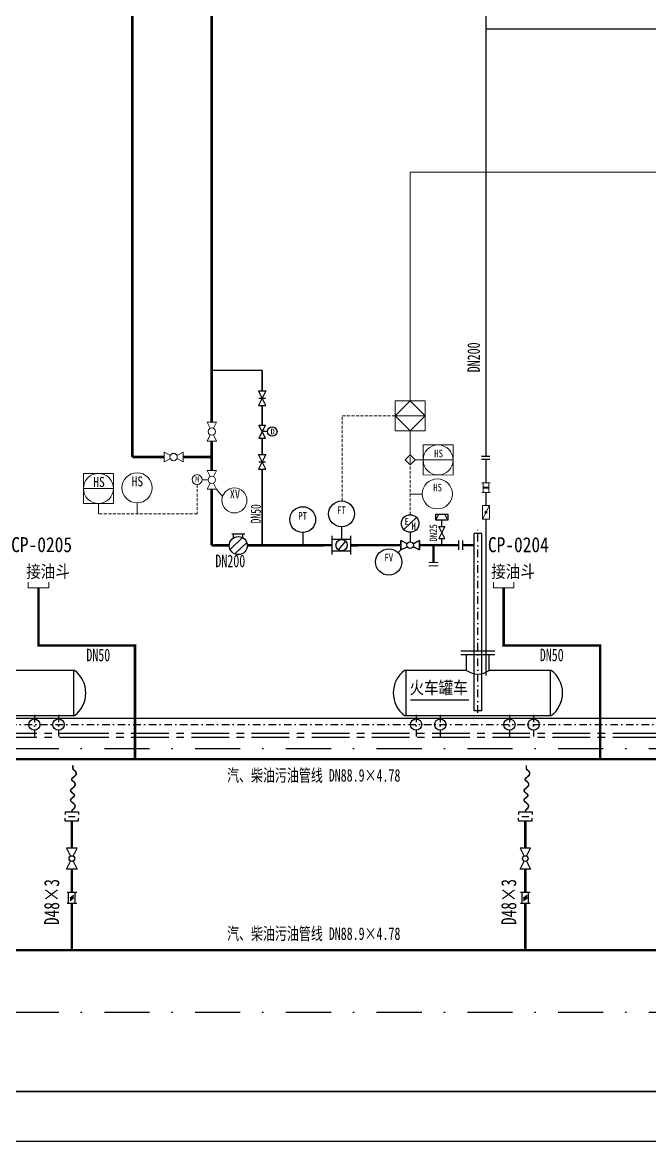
# Model space of a CAD drawing. Header units: millimetres. Extents: x 36820 to 41163, y -3485 to -2358.
# Drawn here: x 38076.7 to 38201.8, y -3073.8 to -2850.8 of the extents above; entities that cross this region are included whole.
import ezdxf
from ezdxf.enums import TextEntityAlignment as Align

# ---------------------------------------------------------------- set-up
doc = ezdxf.new("R2010")
doc.units = ezdxf.units.MM
doc.header["$LTSCALE"] = 6
for name, pattern in [('CENTER', [2, 1.25, -0.25, 0.25, -0.25]), ('DASHDOT', [1, 0.5, -0.25, 0, -0.25]), ('DASHDOT2', [0.5, 0.25, -0.125, 0, -0.125]), ('HIDDEN', [0.375, 0.25, -0.125])]:
    doc.linetypes.add(name, pattern=pattern)
for name, color, linetype in [('bc', 7, 'Continuous'), ('BDWG', 7, 'Continuous'), ('BZC', 7, 'Continuous'), ('DEVICE', 4, 'Continuous'), ('SBC', 6, 'Continuous'), ('阀门', 4, 'Continuous')]:
    doc.layers.add(name, color=color, linetype=linetype)
doc.styles.add('HT', font='simplex.shx', dxfattribs={"width": 0.75})
doc.styles.add('HZ', font='', dxfattribs={"width": 0.8})
doc.styles.add('HZTXT', font='', dxfattribs={"width": 0.8})
doc.styles.get("Standard").update_dxf_attribs({"font": ''})
doc.styles.get('HZ').set_extended_font_data('NSimSun')
doc.styles.get('HZTXT').set_extended_font_data('NSimSun')
doc.styles.get('Standard').set_extended_font_data('NSimSun')
doc.linetypes.add('FENCELINE1', pattern='A,6.35,-2.54,[133,ltypeshp.shx,S=2.54,R=0,X=-2.54,Y=0],-2.54,25.4', length=36.83)

# ---------------------------------------------------------------- blocks, each defined once
blk = doc.blocks.new('16')
at = {"color": 2}
for p, q in [((-3, -1.5), (3, 1.5)), ((-3, 1.5), (-3, -1.5)), ((0, 0), (-3, 1.5)), ((3, 1.5), (3, -1.5)), ((3, -1.5), (0, 0))]:
    blk.add_line(p, q, dxfattribs=at)
blk = doc.blocks.new('F15')
for p, q in [((-2.5, 1.25), (-0.59, 0.3)), ((-2.5, -1.25), (-2.5, 1.25)), ((2.5, 1.25), (0.59, 0.3)), ((2.5, -1.25), (2.5, 1.25)), ((-0.59, -0.3), (-2.5, -1.25)), ((0.59, -0.3), (2.5, -1.25))]:
    blk.add_line(p, q)
blk.add_circle((0, 0), 0.661)

msp = doc.modelspace()

# ---------------------------------------------------------------- hatches: boundary and pattern name
at = {"lineweight": 13}
msp.add_hatch(color=256, dxfattribs=at).paths.add_polyline_path([(38169.085, -2943.392), (38169.205, -2943.392), (38169.205, -2943.632), (38169.085, -2943.632)])

# ---------------------------------------------------------------- linework, layer by layer
for p, q in [((38151.023, -2929.184), (38154.023, -2926.184)), ((38154.023, -2926.184), (38157.023, -2929.184)), ((38157.023, -2929.184), (38151.023, -2929.184)), ((38154.023, -2932.184), (38151.023, -2929.184)), ((38157.023, -2929.184), (38154.023, -2932.184)), ((38155.032, -2937.982), (38156.598, -2937.988)), ((38156.598, -2937.988), (38162.598, -2937.998)), ((38094.858, -2943.671), (38088.858, -2943.671)), ((38169.685, -2943.392), (38168.605, -2943.392)), ((38169.685, -2943.632), (38168.605, -2943.632)), ((38169.085, -2943.632), (38169.085, -2943.392)), ((38169.205, -2943.632), (38169.205, -2943.392)), ((38154.02, -2944.834), (38156.435, -2944.839)), ((38091.858, -2948.752), (38091.858, -2946.671)), ((38099.552, -2948.752), (38099.552, -2946.554))]:
    msp.add_line(p, q, dxfattribs=at)
at = {"linetype": 'HIDDEN', "lineweight": 13, "ltscale": 0.4}
for p, q in [((38140.492, -2946.177), (38140.492, -2929.184)), ((38151.023, -2929.184), (38140.492, -2929.184)), ((38154.023, -2948.914), (38154.023, -2938.974)), ((38111.531, -2942.92), (38111.531, -2948.752)), ((38111.531, -2948.752), (38091.858, -2948.752))]:
    msp.add_line(p, q, dxfattribs=at)
at = {"color": 7, "lineweight": 13}
for p, q in [((38114.126, -2931.694), (38113.515, -2930.471)), ((38113.515, -2930.471), (38114.126, -2931.694)), ((38114.126, -2931.694), (38113.515, -2930.471)), ((38113.515, -2930.471), (38115.39, -2930.471)), ((38115.39, -2930.471), (38113.515, -2930.471)), ((38113.515, -2930.471), (38115.39, -2930.471)), ((38115.39, -2930.471), (38114.779, -2931.694)), ((38114.779, -2931.694), (38115.39, -2930.471)), ((38115.39, -2930.471), (38114.779, -2931.694)), ((38113.515, -2934.221), (38114.126, -2932.999)), ((38114.126, -2932.999), (38113.515, -2934.221)), ((38114.126, -2932.999), (38113.515, -2934.221)), ((38113.515, -2934.221), (38115.39, -2934.221)), ((38115.39, -2934.221), (38113.515, -2934.221)), ((38113.515, -2934.221), (38115.39, -2934.221)), ((38114.779, -2932.999), (38115.39, -2934.221)), ((38115.39, -2934.221), (38114.779, -2932.999)), ((38115.39, -2934.221), (38114.779, -2932.999)), ((38104.975, -2936.475), (38106.198, -2937.086)), ((38106.198, -2937.086), (38104.975, -2936.475)), ((38104.975, -2936.475), (38104.975, -2938.35)), ((38104.975, -2938.35), (38104.975, -2936.475)), ((38104.975, -2936.475), (38104.975, -2938.35)), ((38106.198, -2937.086), (38104.975, -2936.475)), ((38107.503, -2937.086), (38108.725, -2936.475)), ((38108.725, -2936.475), (38107.503, -2937.086)), ((38107.503, -2937.086), (38108.725, -2936.475)), ((38108.725, -2936.475), (38108.725, -2938.35)), ((38108.725, -2938.35), (38108.725, -2936.475)), ((38108.725, -2936.475), (38108.725, -2938.35)), ((38106.198, -2937.739), (38104.975, -2938.35)), ((38104.975, -2938.35), (38106.198, -2937.739)), ((38104.975, -2938.35), (38106.198, -2937.739)), ((38108.725, -2938.35), (38107.503, -2937.739)), ((38107.503, -2937.739), (38108.725, -2938.35)), ((38108.725, -2938.35), (38107.503, -2937.739)), ((38114.126, -2941.292), (38113.515, -2940.07)), ((38113.515, -2940.07), (38114.126, -2941.292)), ((38114.126, -2941.292), (38113.515, -2940.07)), ((38113.515, -2940.07), (38115.39, -2940.07)), ((38115.39, -2940.07), (38113.515, -2940.07)), ((38113.515, -2940.07), (38115.39, -2940.07)), ((38115.39, -2940.07), (38114.779, -2941.292)), ((38114.779, -2941.292), (38115.39, -2940.07)), ((38115.39, -2940.07), (38114.779, -2941.292)), ((38112.589, -2941.945), (38113.72, -2941.945)), ((38113.515, -2943.82), (38114.126, -2942.598)), ((38114.126, -2942.598), (38113.515, -2943.82)), ((38114.126, -2942.598), (38113.515, -2943.82)), ((38114.779, -2942.598), (38115.39, -2943.82)), ((38115.39, -2943.82), (38114.779, -2942.598)), ((38115.39, -2943.82), (38114.779, -2942.598)), ((38168.335, -2942.567), (38169.955, -2942.567)), ((38168.605, -2942.567), (38168.605, -2944.457)), ((38169.685, -2942.567), (38169.685, -2944.457)), ((38113.515, -2943.82), (38115.39, -2943.82)), ((38115.39, -2943.82), (38113.515, -2943.82)), ((38113.515, -2943.82), (38115.39, -2943.82)), ((38169.955, -2944.457), (38168.335, -2944.457)), ((38157.738, -2958.457), (38159.613, -2958.457)), ((38159.613, -2958.457), (38157.738, -2958.457)), ((38157.738, -2958.457), (38159.613, -2958.457)), ((38157.738, -2959.11), (38159.613, -2959.11)), ((38159.613, -2959.11), (38157.738, -2959.11)), ((38157.738, -2959.11), (38159.613, -2959.11))]:
    msp.add_line(p, q, dxfattribs=at)
at = {"lineweight": -3}
for p, q in [((38125.14, -2933.641), (38123.846, -2931.052)), ((38125.14, -2931.052), (38123.846, -2933.641)), ((38123.846, -2931.052), (38125.14, -2931.052)), ((38125.578, -2932.346), (38124.493, -2932.346)), ((38123.846, -2933.641), (38125.14, -2933.641))]:
    msp.add_line(p, q, dxfattribs=at)
for p, q in [((38169.939, -2937.331), (38168.268, -2937.331)), ((38169.939, -2937.331), (38168.268, -2937.331)), ((38169.939, -2937.931), (38168.268, -2937.931)), ((38169.939, -2937.931), (38168.268, -2937.931)), ((38159.13, -2948.767), (38161.526, -2948.767)), ((38159.13, -2950.02), (38159.13, -2948.767)), ((38161.526, -2950.02), (38159.13, -2950.02)), ((38159.159, -2950.02), (38159.724, -2948.787)), ((38160.328, -2951.243), (38160.328, -2950.02)), ((38161.526, -2950.02), (38160.922, -2948.787)), ((38161.526, -2948.767), (38161.526, -2950.02)), ((38166.784, -2987.976), (38166.784, -2952.63)), ((38168.284, -2952.63), (38166.784, -2952.63)), ((38168.284, -2987.976), (38168.284, -2952.63)), ((38160.328, -2954.983), (38160.328, -2953.643)), ((38165.284, -2979.926), (38165.284, -2976.842)), ((38169.784, -2979.926), (38169.784, -2976.842)), ((38168.284, -2987.976), (38166.784, -2987.976))]:
    msp.add_line(p, q)
at = {"color": 7, "lineweight": -3}
msp.add_line((38152.762, -2951.847), (38155.284, -2949.484), dxfattribs=at)
at = {"color": 7}
for p, q in [((38132.59, -2952.462), (38132.59, -2955)), ((38140.342, -2951.328), (38140.342, -2953.865)), ((38154.023, -2952.417), (38154.023, -2954.339)), ((38152.148, -2954.05), (38152.148, -2955.925)), ((38152.148, -2955.925), (38152.148, -2954.05)), ((38152.148, -2954.05), (38152.148, -2955.925)), ((38153.444, -2954.697), (38152.148, -2954.05)), ((38154.603, -2954.697), (38155.898, -2954.05)), ((38154.676, -2954.661), (38155.898, -2954.05)), ((38155.898, -2954.05), (38154.676, -2954.661)), ((38155.898, -2954.05), (38155.898, -2955.925)), ((38155.898, -2955.925), (38155.898, -2954.05)), ((38155.898, -2954.05), (38155.898, -2955.925)), ((38163.684, -2954.05), (38163.684, -2955.925)), ((38164.446, -2954.05), (38164.446, -2955.925)), ((38152.148, -2955.925), (38153.444, -2955.277)), ((38155.898, -2955.925), (38154.603, -2955.277)), ((38155.898, -2955.925), (38154.676, -2955.314)), ((38154.676, -2955.314), (38155.898, -2955.925)), ((38085.199, -3008.126), (38087.899, -3008.126)), ((38175.635, -3008.126), (38178.335, -3008.126)), ((38085.199, -3009.926), (38087.899, -3009.926)), ((38085.874, -3009.026), (38087.224, -3009.026)), ((38175.635, -3009.926), (38178.335, -3009.926)), ((38176.31, -3009.026), (38177.66, -3009.026)), ((38085.585, -3024.139), (38087.513, -3024.139)), ((38085.906, -3026.389), (38085.906, -3024.139)), ((38086.203, -3025.239), (38086.913, -3024.699)), ((38086.203, -3025.509), (38086.913, -3024.969)), ((38086.203, -3025.779), (38086.913, -3025.239)), ((38087.192, -3026.389), (38087.192, -3024.139)), ((38176.02, -3024.139), (38177.949, -3024.139)), ((38176.342, -3026.389), (38176.342, -3024.139)), ((38176.639, -3025.239), (38177.349, -3024.699)), ((38176.639, -3025.509), (38177.349, -3024.969)), ((38176.639, -3025.779), (38177.349, -3025.239)), ((38177.628, -3026.389), (38177.628, -3024.139)), ((38087.513, -3026.389), (38085.585, -3026.389)), ((38177.949, -3026.389), (38176.02, -3026.389))]:
    msp.add_line(p, q, dxfattribs=at)
at = {"linetype": 'DASHDOT2'}
for p, q in [((38167.534, -2988.357), (38167.534, -2951.718)), ((38079.071, -2988.756), (38079.071, -2993.115)), ((38083.893, -2988.756), (38083.893, -2993.115)), ((38155.195, -2988.755), (38155.195, -2993.115)), ((38160.017, -2988.755), (38160.017, -2993.115)), ((38173.814, -2988.755), (38173.814, -2993.115)), ((38178.636, -2988.755), (38178.636, -2993.115)), ((37968.606, -2990.725), (38086.411, -2990.725)), ((38086.411, -2990.725), (38110.267, -2990.724)), ((38110.267, -2990.724), (38223.368, -2990.724))]:
    msp.add_line(p, q, dxfattribs=at)
at = {"color": 6}
for p, q in [((38120.617, -2953.472), (38118.116, -2955.809)), ((38118.483, -2952.721), (38121.048, -2952.721)), ((38118.819, -2953.504), (38118.819, -2952.721)), ((38121.442, -2954.445), (38119.031, -2956.698)), ((38120.673, -2953.504), (38120.673, -2952.721))]:
    msp.add_line(p, q, dxfattribs=at)
at = {"color": 5, "lineweight": 13, "ltscale": 2}
for p, q in [((38077.868, -2962.359), (38077.868, -2963.484)), ((38077.868, -2963.484), (38081.955, -2963.484)), ((38079.912, -2963.484), (38079.912, -2974.97)), ((38081.955, -2963.484), (38081.955, -2962.359)), ((38170.609, -2962.358), (38170.609, -2963.483)), ((38170.609, -2963.483), (38174.696, -2963.483)), ((38172.653, -2963.483), (38172.653, -2974.97)), ((38174.696, -2963.483), (38174.696, -2962.358))]:
    msp.add_line(p, q, dxfattribs=at)
at = {"color": 5, "lineweight": 13, "ltscale": 3}
msp.add_line((38172.653, -2974.97), (38192.071, -2974.97), dxfattribs=at)
at = {"linetype": 'DASHDOT', "ltscale": 3}
for p, q in [((37676.739, -2995.483), (38540.176, -2995.483)), ((37676.739, -3047.995), (38540.176, -3047.995))]:
    msp.add_line(p, q, dxfattribs=at)
at = {"ltscale": 100}
for p, q in [((38085.199, -3008.126), (38085.199, -3008.674)), ((38087.899, -3008.126), (38087.899, -3008.674)), ((38175.635, -3008.126), (38175.635, -3008.674)), ((38178.335, -3008.126), (38178.335, -3008.674)), ((38085.199, -3009.926), (38085.199, -3009.378)), ((38087.899, -3009.926), (38087.899, -3009.378)), ((38175.635, -3009.926), (38175.635, -3009.378)), ((38178.335, -3009.926), (38178.335, -3009.378))]:
    msp.add_line(p, q, dxfattribs=at)
at = {"color": 6, "const_width": 0.5}
for points in [[(38098.607, -2937.413), (38098.606, -2768.194)], [(38104.975, -2937.413), (38098.607, -2937.413)], [(38114.453, -2937.413), (38108.725, -2937.413)]]:
    msp.add_lwpolyline(points, dxfattribs=at)
at = {"color": 200, "lineweight": 13, "const_width": 0.3}
for points in [[(38169.145, -2937.331), (38169.145, -2804.758)], [(38169.145, -2852.12), (38228.819, -2852.12)], [(38169.145, -2942.567), (38169.145, -2937.931)], [(38169.145, -2944.459), (38169.145, -2947.06)], [(38169.145, -2980.958), (38169.145, -2949.764)]]:
    msp.add_lwpolyline(points, dxfattribs=at)
at = {"lineweight": 13}
for points in [[(38151.023, -2932.184), (38157.023, -2932.184), (38157.023, -2926.184), (38151.023, -2926.184)], [(38153.03, -2937.981), (38154.03, -2936.981), (38155.03, -2937.981), (38154.03, -2938.981)], [(38156.593, -2940.988), (38162.593, -2940.998), (38162.604, -2934.998), (38156.604, -2934.988)], [(38094.858, -2946.671), (38094.858, -2940.671), (38088.858, -2940.671), (38088.858, -2946.671)]]:
    msp.add_lwpolyline(points, close=True, dxfattribs=at)
at = {"lineweight": 13, "const_width": 0.3}
msp.add_lwpolyline([(38169.295, -2948.412, 1), (38168.995, -2948.412, 1)], format="xyb", close=True, dxfattribs=at)
at = {"color": 150, "const_width": 0.5}
msp.add_lwpolyline([(38158.675, -2954.985), (38158.675, -2958.457)], dxfattribs=at)
at = {"color": 7, "const_width": 0.25}
msp.add_lwpolyline([(38165.759, -2985.844), (38154.071, -2985.844)], dxfattribs=at)
at = {"color": 0}
for points in [[(38086.549, -3008.126, 0.316, 0.3, -0.0379426), (38086.543, -3008.05, 0.3, 0.3, 0), (38086.543, -3008.059, 0.3, 0.3, -0.2365615), (38086.744, -3007.658, 0.3, 0.3, 0), (38086.738, -3007.663, 0.3, 0.3, 0.0310381), (38086.927, -3007.503, 0.3, 0.3, 0.1086408), (38087.165, -3007.145, 0.3, 0.3, 0.2061202), (38087.152, -3006.75, 0.3, 0.3, 0), (38087.147, -3006.741, 0.3, 0.3, 0.0765131), (38087.062, -3006.614, 0.3, 0.3, 0), (38086.939, -3006.482, 0.3, 0.3, 0.0323966), (38086.892, -3006.437, 0.3, 0.3, 0), (38086.687, -3006.266, 0.3, 0.3, 0.0016007), (38086.685, -3006.264, 0.3, 0.3, 0), (38086.502, -3006.114, 0.3, 0.3, -0.0384067), (38086.447, -3006.06, 0.3, 0.3, 0), (38086.407, -3006.016, 0.3, 0.3, -0.1193037), (38086.296, -3005.808, 0.3, 0.3, 0), (38086.301, -3005.83, 0.3, 0.3, -0.1493723), (38086.306, -3005.713, 0.3, 0.3, 0), (38086.326, -3005.657, 0.3, 0.3, -0.0888694), (38086.361, -3005.596, 0.3, 0.3, 0), (38086.445, -3005.494, 0.3, 0.3, -0.0400206), (38086.467, -3005.471, 0.3, 0.3, 0), (38086.608, -3005.349, 0.3, 0.3, -0.0126876), (38086.615, -3005.343, 0.3, 0.3, 0), (38086.777, -3005.216, 0.3, 0.3, 0.0086193), (38086.782, -3005.212, 0.3, 0.3, 0), (38086.921, -3005.094, 0.3, 0.3, 0.0377728), (38086.943, -3005.073, 0.3, 0.3, 0), (38087.018, -3004.987, 0.3, 0.3, 0.2452653), (38087.062, -3004.807, 0.3, 0.3, 0.1384576), (38086.927, -3004.571, 0.3, 0.3, 0.0179216), (38086.917, -3004.562, 0.3, 0.3, 0), (38086.782, -3004.447, 0.3, 0.3, 0.0085446), (38086.777, -3004.443, 0.3, 0.3, 0), (38086.615, -3004.314, 0.3, 0.3, -0.0125773), (38086.608, -3004.308, 0.3, 0.3, 0), (38086.467, -3004.184, 0.3, 0.3, -0.0396681), (38086.445, -3004.161, 0.3, 0.3, 0), (38086.361, -3004.059, 0.3, 0.3, -0.0882057), (38086.326, -3003.998, 0.3, 0.3, 0), (38086.306, -3003.941, 0.3, 0.3, -0.149265), (38086.301, -3003.825, 0.3, 0.3, 0), (38086.314, -3003.776, 0.3, 0.3, -0.1201032), (38086.359, -3003.693, 0.3, 0.3, 0), (38086.462, -3003.578, 0.3, 0.3, -0.0384216), (38086.484, -3003.557, 0.3, 0.3, 0), (38086.686, -3003.392, 0.3, 0.3, 0.002187), (38086.687, -3003.391, 0.3, 0.3, 0), (38086.907, -3003.208, 0.3, 0.3, 0.0334294), (38086.926, -3003.19, 0.3, 0.3, 0), (38087.093, -3003.009, 0.3, 0.3, 0.0773653), (38087.128, -3002.957, 0.3, 0.3, 0), (38087.204, -3002.793, 0.3, 0.3, 0.1311695), (38087.222, -3002.691, 0.3, 0.3, 0), (38087.207, -3002.523, 0.3, 0.3, 0.1280529), (38087.173, -3002.428, 0.3, 0.3, 0), (38087.009, -3002.186, 0.3, 0.3, 0.0773053), (38086.967, -3002.141, 0.3, 0.3, 0), (38086.649, -3001.891, 0.3, 0.3, -0.1426026), (38086.486, -3001.664, 0.3, 0.3, 0), (38086.515, -3001.744, 0.3, 0.3, -0.149265), (38086.51, -3001.627, 0.3, 0.3, 0), (38086.522, -3001.579, 0.3, 0.3, -0.1201032), (38086.567, -3001.496, 0.3, 0.3, 0), (38086.67, -3001.381, 0.3, 0.3, -0.0384216), (38086.692, -3001.36, 0.3, 0.3, 0), (38086.894, -3001.195, 0.3, 0.3, 0.002187), (38086.895, -3001.194, 0.3, 0.3, 0), (38087.115, -3001.011, 0.3, 0.3, 0.0334294), (38087.135, -3000.993, 0.3, 0.3, 0), (38087.302, -3000.812, 0.3, 0.3, 0.0773653), (38087.336, -3000.76, 0.3, 0.3, 0), (38087.412, -3000.596, 0.3, 0.3, 0.1311695), (38087.43, -3000.494, 0.3, 0.3, 0), (38087.416, -3000.326, 0.3, 0.3, 0.1280529), (38087.382, -3000.231, 0.3, 0.3, 0), (38087.218, -2999.989, 0.3, 0.3, 0.0773053), (38087.176, -2999.944, 0.3, 0.3, 0), (38086.943, -2999.761, 0.3, 0.3, -0.230172), (38086.752, -2999.368, 0.3, 0.3, 0), (38086.752, -2998.843, 0.3, 0.3, 0)], [(38176.985, -3008.126, 0.316, 0.3, -0.0379426), (38176.979, -3008.05, 0.3, 0.3, 0), (38176.979, -3008.059, 0.3, 0.3, -0.2365615), (38177.18, -3007.658, 0.3, 0.3, 0), (38177.173, -3007.663, 0.3, 0.3, 0.0310381), (38177.363, -3007.503, 0.3, 0.3, 0.1086408), (38177.601, -3007.145, 0.3, 0.3, 0.2061202), (38177.587, -3006.75, 0.3, 0.3, 0), (38177.583, -3006.741, 0.3, 0.3, 0.0765131), (38177.498, -3006.614, 0.3, 0.3, 0), (38177.375, -3006.482, 0.3, 0.3, 0.0323966), (38177.328, -3006.437, 0.3, 0.3, 0), (38177.123, -3006.266, 0.3, 0.3, 0.0016007), (38177.121, -3006.264, 0.3, 0.3, 0), (38176.937, -3006.114, 0.3, 0.3, -0.0384067), (38176.882, -3006.06, 0.3, 0.3, 0), (38176.842, -3006.016, 0.3, 0.3, -0.1193037), (38176.731, -3005.808, 0.3, 0.3, 0), (38176.737, -3005.83, 0.3, 0.3, -0.1493723), (38176.742, -3005.713, 0.3, 0.3, 0), (38176.762, -3005.657, 0.3, 0.3, -0.0888694), (38176.796, -3005.596, 0.3, 0.3, 0), (38176.881, -3005.494, 0.3, 0.3, -0.0400206), (38176.903, -3005.471, 0.3, 0.3, 0), (38177.043, -3005.349, 0.3, 0.3, -0.0126876), (38177.051, -3005.343, 0.3, 0.3, 0), (38177.212, -3005.216, 0.3, 0.3, 0.0086193), (38177.218, -3005.212, 0.3, 0.3, 0), (38177.357, -3005.094, 0.3, 0.3, 0.0377728), (38177.378, -3005.073, 0.3, 0.3, 0), (38177.454, -3004.987, 0.3, 0.3, 0.2452653), (38177.497, -3004.807, 0.3, 0.3, 0.1384576), (38177.363, -3004.571, 0.3, 0.3, 0.0179216), (38177.352, -3004.562, 0.3, 0.3, 0), (38177.218, -3004.447, 0.3, 0.3, 0.0085446), (38177.212, -3004.443, 0.3, 0.3, 0), (38177.051, -3004.314, 0.3, 0.3, -0.0125773), (38177.043, -3004.308, 0.3, 0.3, 0), (38176.903, -3004.184, 0.3, 0.3, -0.0396681), (38176.881, -3004.161, 0.3, 0.3, 0), (38176.796, -3004.059, 0.3, 0.3, -0.0882057), (38176.762, -3003.998, 0.3, 0.3, 0), (38176.742, -3003.941, 0.3, 0.3, -0.149265), (38176.737, -3003.825, 0.3, 0.3, 0), (38176.749, -3003.776, 0.3, 0.3, -0.1201032), (38176.794, -3003.693, 0.3, 0.3, 0), (38176.898, -3003.578, 0.3, 0.3, -0.0384216), (38176.92, -3003.557, 0.3, 0.3, 0), (38177.121, -3003.392, 0.3, 0.3, 0.002187), (38177.123, -3003.391, 0.3, 0.3, 0), (38177.343, -3003.208, 0.3, 0.3, 0.0334294), (38177.362, -3003.19, 0.3, 0.3, 0), (38177.529, -3003.009, 0.3, 0.3, 0.0773653), (38177.563, -3002.957, 0.3, 0.3, 0), (38177.64, -3002.793, 0.3, 0.3, 0.1311695), (38177.658, -3002.691, 0.3, 0.3, 0), (38177.643, -3002.523, 0.3, 0.3, 0.1280529), (38177.609, -3002.428, 0.3, 0.3, 0), (38177.445, -3002.186, 0.3, 0.3, 0.0773053), (38177.403, -3002.141, 0.3, 0.3, 0), (38177.085, -3001.891, 0.3, 0.3, -0.1426026), (38176.922, -3001.664, 0.3, 0.3, 0), (38176.95, -3001.744, 0.3, 0.3, -0.149265), (38176.945, -3001.627, 0.3, 0.3, 0), (38176.958, -3001.579, 0.3, 0.3, -0.1201032), (38177.003, -3001.496, 0.3, 0.3, 0), (38177.106, -3001.381, 0.3, 0.3, -0.0384216), (38177.128, -3001.36, 0.3, 0.3, 0), (38177.33, -3001.195, 0.3, 0.3, 0.002187), (38177.331, -3001.194, 0.3, 0.3, 0), (38177.551, -3001.011, 0.3, 0.3, 0.0334294), (38177.57, -3000.993, 0.3, 0.3, 0), (38177.737, -3000.812, 0.3, 0.3, 0.0773653), (38177.772, -3000.76, 0.3, 0.3, 0), (38177.848, -3000.596, 0.3, 0.3, 0.1311695), (38177.866, -3000.494, 0.3, 0.3, 0), (38177.851, -3000.326, 0.3, 0.3, 0.1280529), (38177.818, -3000.231, 0.3, 0.3, 0), (38177.654, -2999.989, 0.3, 0.3, 0.0773053), (38177.612, -2999.944, 0.3, 0.3, 0), (38177.379, -2999.761, 0.3, 0.3, -0.230172), (38177.187, -2999.368, 0.3, 0.3, 0), (38177.187, -2998.843, 0.3, 0.3, 0)]]:
    msp.add_lwpolyline(points, format="xyseb", dxfattribs=at)
at = {"lineweight": 13}
for centre, radius in [((38114.453, -2932.346), 0.73), ((38106.85, -2937.413), 0.73), ((38159.598, -2937.993), 3), ((38091.858, -2943.671), 3), ((38099.552, -2943.554), 3), ((38111.531, -2941.92), 1), ((38114.453, -2941.945), 0.73), ((38118.977, -2946.059), 2.5), ((38159.434, -2944.757), 3)]:
    msp.add_circle(centre, radius, dxfattribs=at)
at = {"lineweight": -3}
msp.add_circle((38126.523, -2932.346), 0.944, dxfattribs=at)
for centre, radius in [((38132.59, -2949.885), 2.577), ((38140.342, -2948.75), 2.577), ((38149.744, -2958.325), 2.625), ((38079.071, -2990.725), 1.125), ((38083.893, -2990.725), 1.125), ((38155.195, -2990.724), 1.125), ((38160.017, -2990.724), 1.125), ((38173.814, -2990.724), 1.125), ((38178.636, -2990.724), 1.125)]:
    msp.add_circle(centre, radius)
at = {"color": 7, "lineweight": -3}
msp.add_circle((38154.023, -2950.666), 1.752, dxfattribs=at)
at = {"color": 6}
msp.add_circle((38119.746, -2955.047), 1.799, dxfattribs=at)
msp.add_arc((38167.534, -2976.831), 3.826, 233.9844, 306.0156)
at = {"layer": 'bc', "color": 0, "linetype": 'Continuous', "lineweight": 13, "ltscale": 0.13}
msp.add_line((38115.39, -2943.82), (38116.596, -2945.299), dxfattribs=at)
at = {"layer": 'bc', "color": 0, "linetype": 'Continuous', "ltscale": 0.13}
msp.add_line((38152.148, -2955.925), (38151.602, -2956.47), dxfattribs=at)
at = {"layer": 'bc', "color": 2, "linetype": 'Continuous', "ltscale": 0.13}
msp.add_lwpolyline([(37472.334, -2479.821), (38802.086, -2479.821), (38802.086, -3073.821), (37472.334, -3073.821)], close=True, dxfattribs=at)
msp.add_lwpolyline([(37472.334, -2479.821), (38802.086, -2479.821), (38802.086, -3073.821), (37472.334, -3073.821)], close=True, dxfattribs=at)
msp.add_lwpolyline([(37472.334, -2479.821), (38802.086, -2479.821), (38802.086, -3073.821), (37472.334, -3073.821)], close=True, dxfattribs=at)
at = {"layer": 'bc', "color": 2, "linetype": 'Continuous', "ltscale": 0.13, "const_width": 0.3}
msp.add_lwpolyline([(37497.334, -2489.821), (38792.086, -2489.821), (38792.086, -3063.821), (37497.334, -3063.821)], close=True, dxfattribs=at)
msp.add_lwpolyline([(37497.334, -2489.821), (38792.086, -2489.821), (38792.086, -3063.821), (37497.334, -3063.821)], close=True, dxfattribs=at)
msp.add_lwpolyline([(37497.334, -2489.821), (38792.086, -2489.821), (38792.086, -3063.821), (37497.334, -3063.821)], close=True, dxfattribs=at)
at = {"layer": 'bc', "color": 0, "linetype": 'Continuous', "ltscale": 0.13}
msp.add_circle((38154.023, -2954.987), 0.648, dxfattribs=at)
at = {"layer": 'BDWG', "color": 7}
for p, q in [((38170.909, -2976.092), (38164.159, -2976.092)), ((38170.909, -2976.842), (38164.159, -2976.842)), ((38087.084, -2979.927), (38074.709, -2979.927)), ((38086.859, -2979.927), (38086.859, -2988.927)), ((38165.284, -2979.926), (38152.909, -2979.926)), ((38153.134, -2979.926), (38153.134, -2988.926)), ((38182.159, -2979.926), (38169.784, -2979.926)), ((38181.934, -2979.926), (38181.934, -2988.926)), ((37856.091, -2989.439), (38086.411, -2989.439)), ((38057.834, -2988.927), (38087.084, -2988.927)), ((38086.411, -2989.439), (38197.59, -2989.439)), ((38152.909, -2988.926), (38182.159, -2988.926)), ((38197.59, -2989.439), (38338.072, -2989.439))]:
    msp.add_line(p, q, dxfattribs=at)
at = {"layer": 'BDWG', "color": 7, "linetype": 'CENTER'}
for p, q in [((37856.091, -2992.415), (38086.411, -2992.415)), ((38086.411, -2992.415), (38197.59, -2992.415)), ((38197.59, -2992.415), (38338.072, -2992.415)), ((37856.091, -2993.259), (38086.411, -2993.259)), ((38086.411, -2993.259), (38197.59, -2993.259)), ((38197.59, -2993.259), (38338.072, -2993.259))]:
    msp.add_line(p, q, dxfattribs=at)
at = {"layer": 'BDWG', "color": 7}
msp.add_lwpolyline([(38152.909, -2979.926, 0.5), (38152.909, -2988.926, 0.5)], format="xyb", dxfattribs=at)
for centre in [(38083.709, -2984.427), (38178.784, -2984.426)]:
    msp.add_arc(centre, 5.625, 306.86996, 53.13004, dxfattribs=at)
at = {"layer": 'BZC', "linetype": 'FENCELINE1', "lineweight": 13, "ltscale": 0.02}
for p in [(38154.016, -2926.184), (38270.769, -2880.631)]:
    msp.add_line(p, (38154.016, -2880.631), dxfattribs=at)
at = {"layer": 'BZC', "linetype": 'FENCELINE1', "lineweight": 13, "ltscale": 0.01}
msp.add_line((38154.023, -2936.988), (38154.023, -2932.184), dxfattribs=at)
at = {"layer": 'BZC', "linetype": 'HIDDEN', "lineweight": 13}
msp.add_line((38112.531, -2941.945), (38113.72, -2941.945), dxfattribs=at)
at = {"layer": 'BZC', "color": 0, "lineweight": 13}
for p, q in [((38169.821, -2947.06), (38168.469, -2949.764)), ((38168.469, -2947.06), (38169.821, -2947.06)), ((38168.469, -2947.06), (38168.469, -2949.764)), ((38169.821, -2947.06), (38169.821, -2949.764)), ((38168.469, -2949.764), (38169.821, -2949.764))]:
    msp.add_line(p, q, dxfattribs=at)
at = {"layer": 'BZC', "linetype": 'HIDDEN'}
msp.add_line((38154.023, -2952.417), (38154.023, -2954.254), dxfattribs=at)
at = {"layer": 'BZC', "color": 7}
for p, q in [((38138.467, -2956.863), (38138.467, -2953.113)), ((38142.217, -2953.863), (38138.467, -2953.863)), ((38141.127, -2954.182), (38139.666, -2955.887)), ((38142.217, -2956.863), (38142.217, -2953.113)), ((38138.467, -2956.113), (38142.217, -2956.113))]:
    msp.add_line(p, q, dxfattribs=at)
at = {"layer": 'BZC', "color": 230, "const_width": 0.5}
for points in [[(38114.453, -2804.758), (38114.453, -2930.471)], [(38114.453, -2934.221), (38114.453, -2940.07)], [(38114.453, -2943.82), (38114.453, -2954.991)]]:
    msp.add_lwpolyline(points, dxfattribs=at)
at = {"layer": 'BZC', "color": 30, "const_width": 0.5}
for points in [[(38114.453, -2955.027), (38117.947, -2955.022)], [(38121.546, -2955.022), (38138.467, -2954.988)], [(38142.217, -2954.992), (38152.148, -2954.988)], [(38155.898, -2954.986), (38163.684, -2954.981)], [(38164.446, -2954.981), (38166.784, -2954.979)]]:
    msp.add_lwpolyline(points, dxfattribs=at)
at = {"layer": 'BZC', "color": 7}
msp.add_lwpolyline([(38141.127, -2954.182, 0, 0.3, 0), (38140.522, -2954.888, 0.3, 0.3, 0)], format="xyseb", dxfattribs=at)
at = {"layer": 'BZC', "const_width": 0.5}
for points in [[(38099.159, -2997.614), (38099.159, -2974.97), (38079.912, -2974.97), (38079.912, -2963.484)], [(38191.9, -2997.614), (38191.9, -2974.97), (38172.653, -2974.97), (38172.653, -2963.484)], [(38523.401, -2997.614), (37743.63, -2997.614)], [(38086.549, -3015.32), (38086.549, -3009.926)], [(38176.985, -3015.32), (38176.985, -3009.926)], [(38086.549, -3024.139), (38086.549, -3019.52)], [(38176.985, -3024.139), (38176.985, -3019.52)], [(38086.549, -3035.674), (38086.549, -3026.389)], [(38176.985, -3035.674), (38176.985, -3026.389)], [(37751.902, -3035.674), (38508.314, -3035.674)]]:
    msp.add_lwpolyline(points, dxfattribs=at)
at = {"layer": 'BZC', "color": 7}
msp.add_circle((38140.342, -2954.981), 1.125, dxfattribs=at)
at = {"layer": 'SBC', "color": 230, "ltscale": 2}
for p, q in [((38125.241, -2924.229), (38123.778, -2927.156)), ((38125.241, -2927.156), (38123.778, -2924.229)), ((38123.778, -2924.229), (38125.241, -2924.229)), ((38125.173, -2925.725), (38123.861, -2925.725)), ((38125.225, -2936.914), (38123.762, -2939.841)), ((38125.225, -2939.841), (38123.762, -2936.914)), ((38123.762, -2936.914), (38125.225, -2936.914)), ((38125.157, -2938.41), (38123.845, -2938.41))]:
    msp.add_line(p, q, dxfattribs=at)
at = {"layer": 'SBC', "color": 230}
for p, q in [((38123.778, -2927.156), (38125.241, -2927.156)), ((38123.762, -2939.841), (38125.225, -2939.841))]:
    msp.add_line(p, q, dxfattribs=at)
at = {"layer": 'SBC', "color": 230, "ltscale": 2, "const_width": 0.3}
for points in [[(38124.509, -2920.129), (38114.453, -2920.129)], [(38124.509, -2920.129), (38124.509, -2924.229)], [(38124.493, -2927.156), (38124.493, -2931.052)], [(38124.493, -2933.641), (38124.493, -2936.914)], [(38124.493, -2939.841), (38124.493, -2955.021)]]:
    msp.add_lwpolyline(points, dxfattribs=at)

# ---------------------------------------------------------------- block references
at = {"layer": 'BZC', "xscale": 0.8400000035762787, "yscale": 0.8400000035762787, "zscale": 0.84, "rotation": 90}
for p in [(38086.549, -3017.42), (38176.985, -3017.42)]:
    msp.add_blockref('F15', p, dxfattribs=at)
at = {"layer": '阀门', "xscale": 0.4000000000000909, "yscale": 0.4000000000000909, "zscale": 0.4, "rotation": 90}
msp.add_blockref('16', (38160.328, -2952.443), dxfattribs=at)

# ---------------------------------------------------------------- texts
at = {"lineweight": -3}
msp.add_text('D', height=1.176, dxfattribs=at).set_placement((38126.199, -2932.912))
at = {"style": 'HZTXT', "width": 0.85}
for s, p in [('HS', (38158.832, -2937.461)), ('HS', (38158.627, -2944.245)), ('FT', (38139.456, -2948.754)), ('PT', (38131.705, -2949.889))]:
    msp.add_text(s, height=1.5, dxfattribs=at).set_placement(p)
at = {"lineweight": -3, "style": 'HT', "width": 0.75}
msp.add_text('I', height=1.25, rotation=180, dxfattribs=at).set_placement((38154.045, -2938.011), align=Align.MIDDLE)
at = {"lineweight": -3}
msp.add_text('M', height=1.2, rotation=359.78537, dxfattribs=at).set_placement((38111.123, -2942.482))
at = {"color": 154, "style": 'HZTXT', "width": 0.7}
msp.add_text('DN50', height=2, rotation=90.03478, dxfattribs=at).set_placement((38124.241, -2950.626))
at = {"lineweight": -3, "style": 'HZTXT', "width": 0.8}
for s, p in [('E', (38153.339, -2950.26)), ('H', (38154.724, -2951.161))]:
    msp.add_text(s, height=1.4, dxfattribs=at).set_placement(p, align=Align.MIDDLE)
at = {"lineweight": 13, "style": 'HZTXT', "width": 0.85}
msp.add_text('DN25', height=1.5, rotation=90, dxfattribs=at).set_placement((38159.384, -2954.271))
at = {"lineweight": 13, "style": 'HZ', "width": 0.85}
for s, height, p in [('CP-0205', 3, (38074.456, -2956.37)), ('接油斗', 2.5, (38077.451, -2961.473)), ('接油斗', 2.5, (38170.192, -2961.472))]:
    msp.add_text(s, height=height, dxfattribs=at).set_placement(p)
at = {"lineweight": -3, "style": 'HZ', "width": 0.85}
msp.add_text('CP-0204', height=3, dxfattribs=at).set_placement((38169.531, -2956.384))
at = {"style": 'HZTXT', "width": 0.85}
msp.add_text('FV', height=1.5, dxfattribs=at).set_placement((38149.76, -2957.426), align=Align.MIDDLE)
at = {"lineweight": 13, "style": 'HZ', "width": 0.85}
msp.add_text('火车罐车', height=2.5, dxfattribs=at).set_placement((38159.704, -2983.315), align=Align.MIDDLE)
at = {"color": 30, "style": 'HZTXT', "width": 0.75}
for p in [(38084.018, -3030.682), (38175.171, -3030.682)]:
    msp.add_text('D48×3', height=3, rotation=89.96522, dxfattribs=at).set_placement(p)
at = {"layer": 'BZC', "color": 0, "style": 'HZTXT', "width": 0.7}
for s, rotation, p in [('DN200', 89.96522, (38167.931, -2920.527)), ('DN200', 359.96522, (38115.176, -2959.365)), ('DN50', 359.96522, (38089.442, -2978.097)), ('DN50', 359.96522, (38179.878, -2978.096)), ('汽、柴油污油管线 DN88.9×4.78', 359.96522, (38117.506, -3002.077)), ('汽、柴油污油管线 DN88.9×4.78', 359.96522, (38117.506, -3033.615))]:
    msp.add_text(s, height=2.5, rotation=rotation, dxfattribs=at).set_placement(p)
at = {"layer": 'DEVICE', "color": 0, "lineweight": 13, "width": 0.85}
for p in [(38090.809, -2943.378), (38098.453, -2943.261)]:
    msp.add_text('HS', height=2, dxfattribs=at).set_placement(p)
msp.add_text('XV', height=1.75, rotation=0.21463, dxfattribs=at).set_placement((38118.057, -2945.667))

doc.saveas('drawing.dxf')
